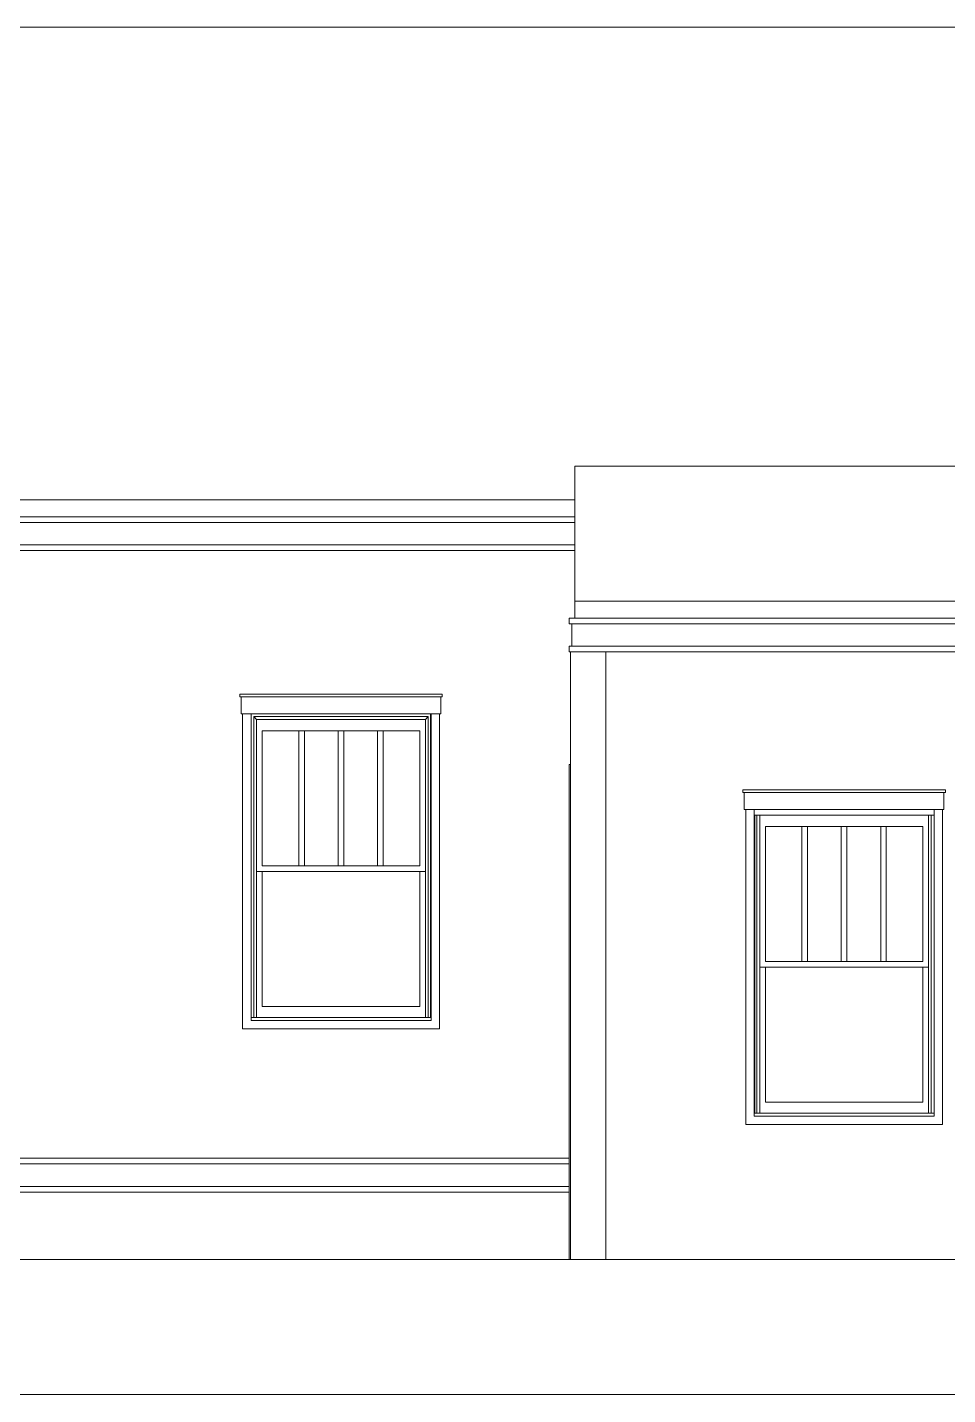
# Model space of a CAD drawing. Header units: metres. Extents: x 12.2 to 77.2, y 18.8 to 35.5.
# Drawn here: x 67.23 to 71.39, y 19.69 to 25.86 of the extents above; entities that cross this region are included whole.
import ezdxf

# ---------------------------------------------------------------- set-up
doc = ezdxf.new("R2010")
doc.units = ezdxf.units.M
doc.layers.add('0inne_gulv', color=7, linetype='Continuous', lineweight=13)

# ---------------------------------------------------------------- blocks, each defined once
blk = doc.blocks.new('One bedroom house bk')
for p, q in [((4.3234, 2.4802), (-8.5544, 2.4802)), ((4.2218, 0.499), (-2.1028, 0.499)), ((-2.1028, 0.3466), (-2.1028, 0.499)), ((-8.5544, 0.3466), (-2.1028, 0.3466)), ((-2.1028, 0.2704), (-2.1028, 0.3466)), ((-8.5544, 0.2704), (-2.1028, 0.2704)), ((-2.1028, 0.245), (-2.1028, 0.2704)), ((-2.1028, 0.245), (-8.5671, 0.245)), ((-2.1028, 0.1434), (-2.1028, 0.245)), ((-2.1028, 0.1434), (-8.5671, 0.1434)), ((-2.1028, 0.118), (-2.1028, 0.1434)), ((-8.4655, 0.118), (-2.1028, 0.118)), ((-2.1028, -0.1106), (-2.1028, 0.118)), ((-2.1028, -0.1106), (4.2218, -0.1106)), ((-2.1028, -0.1868), (-2.1028, -0.1106)), ((-2.1282, -0.2122), (-2.1282, -0.1868)), ((-2.1028, -0.1868), (-2.1282, -0.1868)), ((-2.1282, -0.2122), (-2.1155, -0.2122)), ((-2.1155, -0.3138), (-2.1155, -0.2122)), ((-2.1155, -0.2122), (4.2345, -0.2122)), ((-2.1028, -0.1868), (4.2218, -0.1868)), ((-2.1282, -0.3392), (-2.1282, -0.3138)), ((-2.1155, -0.3138), (-2.1282, -0.3138)), ((-2.1282, -0.3392), (-2.1218, -0.3392)), ((-2.1218, -0.3392), (-1.9631, -0.3392)), ((-2.1218, -0.3392), (-2.1218, -0.8472)), ((-2.1155, -0.3138), (4.2345, -0.3138)), ((-1.9631, -0.3392), (4.0821, -0.3392)), ((-1.9631, -3.0824), (-1.9631, -0.3392)), ((-2.7012, -0.5297), (-3.6156, -0.5297)), ((-3.6156, -0.5424), (-3.6156, -0.5297)), ((-3.6093, -0.5424), (-3.6156, -0.5424)), ((-3.6093, -0.6186), (-3.6093, -0.5424)), ((-2.7076, -0.5424), (-3.6093, -0.5424)), ((-2.7076, -0.6186), (-2.7076, -0.5424)), ((-2.7012, -0.5424), (-2.7076, -0.5424)), ((-2.7012, -0.5424), (-2.7012, -0.5297)), ((-3.6029, -0.6186), (-3.6093, -0.6186)), ((-3.6029, -0.6186), (-3.6029, -2.041)), ((-3.5648, -0.6186), (-3.6029, -0.6186)), ((-3.5648, -0.6186), (-2.7537, -0.6186)), ((-3.5648, -0.6186), (-3.5648, -1.9902)), ((-3.5521, -1.9902), (-3.5521, -0.6313)), ((-3.5394, -0.644), (-3.5521, -0.6313)), ((-3.5521, -0.6313), (-2.7647, -0.6313)), ((-3.5394, -0.644), (-2.7774, -0.644)), ((-3.5394, -1.3298), (-3.5394, -0.644)), ((-2.7774, -0.644), (-2.7647, -0.6313)), ((-2.7774, -0.644), (-2.7774, -1.3298)), ((-2.7647, -0.6313), (-2.7647, -1.9902)), ((-2.7537, -0.6186), (-2.7537, -1.9902)), ((-2.752, -0.6186), (-2.7537, -0.6186)), ((-2.7139, -0.6186), (-2.752, -0.6186)), ((-2.752, -2.0029), (-2.752, -0.6186)), ((-2.7139, -2.041), (-2.7139, -0.6186)), ((-2.7076, -0.6186), (-2.7139, -0.6186)), ((-3.514, -1.3044), (-3.514, -0.6948)), ((-3.514, -0.6948), (-3.3489, -0.6948)), ((-3.3489, -0.6948), (-3.3489, -1.3044)), ((-3.3489, -0.6948), (-3.3235, -0.6948)), ((-3.3235, -0.6948), (-3.3235, -1.3044)), ((-3.3235, -0.6948), (-3.1711, -0.6948)), ((-3.1711, -0.6948), (-3.1711, -1.3044)), ((-3.1711, -0.6948), (-3.1457, -0.6948)), ((-3.1457, -0.6948), (-3.1457, -1.3044)), ((-3.1457, -0.6948), (-2.9933, -0.6948)), ((-2.9933, -0.6948), (-2.9933, -1.3044)), ((-2.9933, -0.6948), (-2.9679, -0.6948)), ((-2.9679, -0.6948), (-2.8028, -0.6948)), ((-2.9679, -0.6948), (-2.9679, -1.3044)), ((-2.8028, -0.6948), (-2.8028, -1.3044)), ((-2.1218, -0.8472), (-2.1282, -0.8472)), ((-2.1282, -2.6252), (-2.1282, -0.8472)), ((-2.1218, -0.8472), (-2.1218, -3.0824)), ((-0.4296, -0.9615), (-1.344, -0.9615)), ((-1.344, -0.9742), (-1.344, -0.9615)), ((-1.3376, -0.9742), (-1.344, -0.9742)), ((-1.3376, -1.0504), (-1.3376, -0.9742)), ((-0.4359, -0.9742), (-1.3376, -0.9742)), ((-0.4359, -1.0504), (-0.4359, -0.9742)), ((-0.4296, -0.9742), (-0.4359, -0.9742)), ((-0.4296, -0.9742), (-0.4296, -0.9615)), ((-1.3313, -1.0504), (-1.3376, -1.0504)), ((-1.3313, -1.0504), (-1.3313, -2.4728)), ((-1.2932, -1.0504), (-1.3313, -1.0504)), ((-1.2932, -1.0504), (-1.2932, -2.4347)), ((-0.4804, -1.0504), (-1.2932, -1.0504)), ((-1.29, -1.0758), (-1.29, -2.422)), ((-1.29, -1.0758), (-1.2805, -1.0758)), ((-1.2805, -2.422), (-1.2805, -1.0758)), ((-1.2805, -1.0758), (-1.2678, -1.0758)), ((-1.2678, -1.0758), (-0.5058, -1.0758)), ((-1.2678, -1.7616), (-1.2678, -1.0758)), ((-0.5058, -1.0758), (-0.5058, -1.7616)), ((-0.5058, -1.0758), (-0.4931, -1.0758)), ((-0.4931, -1.0758), (-0.4931, -2.422)), ((-0.4931, -1.0758), (-0.4804, -1.0758)), ((-0.4804, -1.0758), (-0.4804, -1.0504)), ((-0.4423, -1.0504), (-0.4804, -1.0504)), ((-0.4804, -2.422), (-0.4804, -1.0758)), ((-0.4423, -2.4728), (-0.4423, -1.0504)), ((-0.4359, -1.0504), (-0.4423, -1.0504)), ((-1.2424, -1.7362), (-1.2424, -1.1266)), ((-1.2424, -1.1266), (-1.0773, -1.1266)), ((-1.0773, -1.1266), (-1.0773, -1.7362)), ((-1.0773, -1.1266), (-1.0519, -1.1266)), ((-1.0519, -1.1266), (-1.0519, -1.7362)), ((-1.0519, -1.1266), (-0.8995, -1.1266)), ((-0.8995, -1.1266), (-0.8995, -1.7362)), ((-0.8995, -1.1266), (-0.8741, -1.1266)), ((-0.8741, -1.1266), (-0.8741, -1.7362)), ((-0.8741, -1.1266), (-0.7217, -1.1266)), ((-0.7217, -1.1266), (-0.7217, -1.7362)), ((-0.7217, -1.1266), (-0.6963, -1.1266)), ((-0.6963, -1.1266), (-0.5312, -1.1266)), ((-0.6963, -1.1266), (-0.6963, -1.7362)), ((-0.5312, -1.1266), (-0.5312, -1.7362)), ((-3.5394, -1.9902), (-3.5394, -1.3298)), ((-3.5394, -1.3298), (-3.514, -1.3298)), ((-3.3489, -1.3044), (-3.514, -1.3044)), ((-3.514, -1.9394), (-3.514, -1.3298)), ((-3.514, -1.3298), (-2.8028, -1.3298)), ((-3.3235, -1.3044), (-3.3489, -1.3044)), ((-3.1711, -1.3044), (-3.3235, -1.3044)), ((-3.1457, -1.3044), (-3.1711, -1.3044)), ((-2.9933, -1.3044), (-3.1457, -1.3044)), ((-2.9679, -1.3044), (-2.9933, -1.3044)), ((-2.8028, -1.3044), (-2.9679, -1.3044)), ((-2.8028, -1.3298), (-2.8028, -1.9394)), ((-2.8028, -1.3298), (-2.7774, -1.3298)), ((-2.7774, -1.3298), (-2.7774, -1.9902)), ((-1.2678, -2.422), (-1.2678, -1.7616)), ((-1.2678, -1.7616), (-1.2424, -1.7616)), ((-1.0773, -1.7362), (-1.2424, -1.7362)), ((-1.2424, -2.3712), (-1.2424, -1.7616)), ((-1.2424, -1.7616), (-0.5312, -1.7616)), ((-1.0519, -1.7362), (-1.0773, -1.7362)), ((-0.8995, -1.7362), (-1.0519, -1.7362)), ((-0.8741, -1.7362), (-0.8995, -1.7362)), ((-0.7217, -1.7362), (-0.8741, -1.7362)), ((-0.6963, -1.7362), (-0.7217, -1.7362)), ((-0.5312, -1.7362), (-0.6963, -1.7362)), ((-0.5312, -1.7616), (-0.5312, -2.3712)), ((-0.5312, -1.7616), (-0.5058, -1.7616)), ((-0.5058, -1.7616), (-0.5058, -2.422)), ((-2.8028, -1.9394), (-3.514, -1.9394)), ((-3.5521, -1.9902), (-3.5648, -1.9902)), ((-3.5648, -1.9902), (-3.5648, -2.0029)), ((-3.5648, -2.0029), (-2.752, -2.0029)), ((-3.5394, -1.9902), (-3.5521, -1.9902)), ((-2.7774, -1.9902), (-3.5394, -1.9902)), ((-2.7647, -1.9902), (-2.7774, -1.9902)), ((-2.7647, -1.9902), (-2.7537, -1.9902)), ((-2.7537, -1.9902), (-2.7537, -1.991)), ((-3.6029, -2.041), (-2.7139, -2.041)), ((-0.5312, -2.3712), (-1.2424, -2.3712)), ((-1.2932, -2.4347), (-0.4804, -2.4347)), ((-1.2805, -2.422), (-1.29, -2.422)), ((-1.29, -2.422), (-1.29, -2.4236)), ((-1.2678, -2.422), (-1.2805, -2.422)), ((-0.5058, -2.422), (-1.2678, -2.422)), ((-0.4931, -2.422), (-0.5058, -2.422)), ((-0.4931, -2.422), (-0.4804, -2.422)), ((-0.4804, -2.422), (-0.4804, -2.4347)), ((-1.3313, -2.4728), (-0.4423, -2.4728)), ((-7.093, -2.6252), (-2.1282, -2.6252)), ((-7.093, -2.6506), (-2.1282, -2.6506)), ((-2.1282, -2.6506), (-2.1282, -2.6252)), ((-2.1282, -2.7522), (-2.1282, -2.6506)), ((-2.1282, -2.7522), (-7.093, -2.7522)), ((-2.1282, -2.7776), (-2.1282, -2.7522)), ((-7.093, -2.7776), (-2.1282, -2.7776)), ((-2.1282, -3.0824), (-2.1282, -2.7776)), ((-2.1282, -3.0824), (-7.093, -3.0824)), ((-2.1218, -3.0824), (-2.1282, -3.0824)), ((-2.1218, -3.0824), (-1.9631, -3.0824)), ((4.0821, -3.0824), (-1.9631, -3.0824)), ((-8.9738, -3.692), (4.586, -3.692))]:
    blk.add_line(p, q)

msp = doc.modelspace()

# ---------------------------------------------------------------- block references
at = {"layer": '0inne_gulv'}
msp.add_blockref('One bedroom house bk', (71.8047, 23.3818), dxfattribs=at)

doc.saveas('drawing.dxf')
